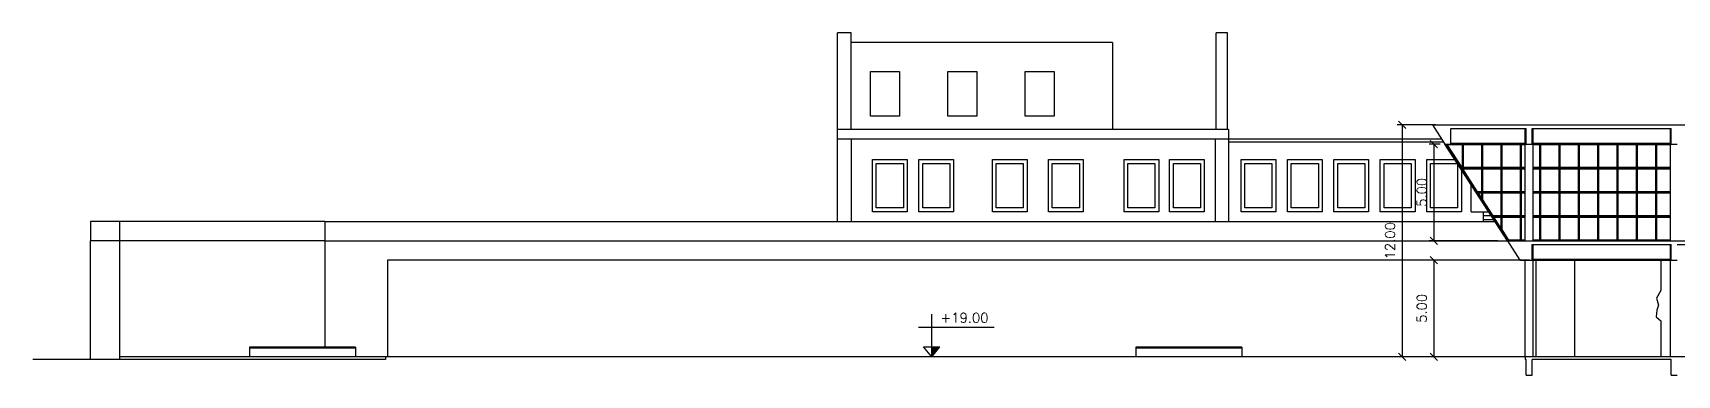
# Model space of a CAD drawing. Header units: millimetres. Extents: x 55520 to 96084, y -58491 to -49645.
# Drawn here: x 58564 to 58649, y -57350 to -57332.3 of the extents above; entities that cross this region are included whole.
import ezdxf
from ezdxf.enums import TextEntityAlignment as Align

# ---------------------------------------------------------------- set-up
doc = ezdxf.new("R2010")
doc.units = ezdxf.units.MM
doc.header["$PDMODE"] = 35
for name, color, linetype in [('Alvenaria Vista', 40, 'Continuous'), ('ARQ-COTAS', 1, 'Continuous'), ('ARQ-SÍMBOLOS', 2, 'Continuous'), ('ARQ-TEXTO2', 2, 'Continuous'), ('Cinza', 9, 'Continuous'), ('Esquadrias', 241, 'Continuous'), ('Linha Fina', 100, 'Continuous'), ('Pilares', 181, 'Continuous')]:
    doc.layers.add(name, color=color, linetype=linetype)
doc.styles.add('ROMANS', font='romans.shx')
doc.styles.add('Romans_Anot', font='romans.shx')
doc.dimstyles.new('Escala 1-250', dxfattribs={"dimscale": 2.5, "dimtxt": 0.2, "dimasz": 0.15, "dimexe": 0.1, "dimexo": 0.2, "dimgap": 0.15, "dimtad": 1, "dimzin": 4, "dimdsep": 46, "dimtxsty": 'Romans_Anot', "dimblk": 'OBLIQUE', "dimcen": 0.25, "dimclrd": 256, "dimclre": 256, "dimclrt": 2, "dimadec": 0, "dimazin": 0, "dimtfac": 1, "dimtix": 1, "dimtmove": 2, "dimatfit": 3, "dimfxl": 1, "dimtfillclr": 256, "dimlwd": -1, "dimlwe": -1, "dimarcsym": 0})

# ---------------------------------------------------------------- blocks, each defined once
blk = doc.blocks.new('_Oblique')
at = {"color": 0, "linetype": 'ByBlock', "lineweight": -2}
blk.add_line((-0.5, -0.5), (0.5, 0.5), dxfattribs=at)
blk = doc.blocks.new('*D221')
at = {"layer": 'ARQ-COTAS', "transparency": 16777216}
for p, q in [((58636.534, -57337.011), (58634.552, -57337.011)), ((58634.802, -57337.011), (58634.802, -57349.011)), ((58639.879, -57349.011), (58634.552, -57349.011))]:
    blk.add_line(p, q, dxfattribs=at)
at = {"layer": 'Defpoints', "color": 0, "transparency": 16777216}
for p in [(58637.034, -57337.011), (58634.802, -57349.011), (58640.379, -57349.011)]:
    blk.add_point(p, dxfattribs=at)
at = {"layer": 'ARQ-COTAS', "transparency": 16777216, "xscale": 0.375, "yscale": 0.375, "zscale": 0.375}
for p, rotation in [((58634.802, -57337.011), 90), ((58634.802, -57349.011), 270)]:
    blk.add_blockref('_Oblique', p, dxfattribs=dict(at, rotation=rotation))
at = {"layer": 'ARQ-COTAS', "color": 2, "transparency": 16777216, "insert": (58634.177, -57343.011), "char_height": 0.5, "attachment_point": 5, "rotation": 90, "style": 'Romans_Anot'}
blk.add_mtext('12.00', dxfattribs=at)
blk = doc.blocks.new('*D222')
at = {"layer": 'ARQ-COTAS', "transparency": 16777216}
for p, q in [((58636.774, -57338.011), (58636.193, -57338.011)), ((58636.443, -57338.011), (58636.443, -57343.011)), ((58639.743, -57343.011), (58636.193, -57343.011))]:
    blk.add_line(p, q, dxfattribs=at)
at = {"layer": 'Defpoints', "color": 0, "transparency": 16777216}
for p in [(58637.274, -57338.011), (58636.443, -57343.011), (58640.243, -57343.011)]:
    blk.add_point(p, dxfattribs=at)
at = {"layer": 'ARQ-COTAS', "transparency": 16777216, "xscale": 0.375, "yscale": 0.375, "zscale": 0.375}
for p, rotation in [((58636.443, -57338.011), 90), ((58636.443, -57343.011), 270)]:
    blk.add_blockref('_Oblique', p, dxfattribs=dict(at, rotation=rotation))
at = {"layer": 'ARQ-COTAS', "color": 2, "transparency": 16777216, "insert": (58635.818, -57340.511), "char_height": 0.5, "attachment_point": 5, "rotation": 90, "style": 'Romans_Anot'}
blk.add_mtext('5.00', dxfattribs=at)
blk = doc.blocks.new('*D224')
at = {"layer": 'ARQ-COTAS', "transparency": 16777216}
for p, q in [((58641.386, -57344.011), (58636.193, -57344.011)), ((58636.443, -57344.011), (58636.443, -57349.011)), ((58641.24, -57349.011), (58636.193, -57349.011))]:
    blk.add_line(p, q, dxfattribs=at)
at = {"layer": 'Defpoints', "color": 0, "transparency": 16777216}
for p in [(58641.886, -57344.011), (58636.443, -57349.011), (58641.74, -57349.011)]:
    blk.add_point(p, dxfattribs=at)
at = {"layer": 'ARQ-COTAS', "transparency": 16777216, "xscale": 0.375, "yscale": 0.375, "zscale": 0.375}
for p, rotation in [((58636.443, -57344.011), 90), ((58636.443, -57349.011), 270)]:
    blk.add_blockref('_Oblique', p, dxfattribs=dict(at, rotation=rotation))
at = {"layer": 'ARQ-COTAS', "color": 2, "transparency": 16777216, "insert": (58635.818, -57346.511), "char_height": 0.5, "attachment_point": 5, "rotation": 90, "style": 'Romans_Anot'}
blk.add_mtext('5.00', dxfattribs=at)
blk = doc.blocks.new('Nível_Fachada')
at = {"layer": 'ARQ-SÍMBOLOS'}
h = blk.add_hatch(color=1, dxfattribs=at)
h.dxf.hatch_style = 1
h.paths.add_polyline_path([(0.167, 0.202), (0, 0.202), (0, 0)])
at = {"layer": 'ARQ-SÍMBOLOS', "color": 1}
for p, q in [((0, 0), (0, 0.884)), ((-0.271, 0.613), (1.29, 0.613)), ((-0.167, 0.202), (0.167, 0.202)), ((0, 0), (-0.167, 0.202)), ((0, 0), (0.167, 0.202))]:
    blk.add_line(p, q, dxfattribs=at)
at = {"layer": 'ARQ-TEXTO2', "style": 'ROMANS'}
blk.add_attdef('NIVEL-ACABADO', text='', height=0.2, dxfattribs=at).set_placement((0.182, 0.647), align=Align.BOTTOM_LEFT)

msp = doc.modelspace()

# ---------------------------------------------------------------- linework, layer by layer
at = {"layer": 'Alvenaria Vista'}
for p, q in [((58641.172, -57337.961), (58641.172, -57337.211)), ((58641.572, -57337.961), (58641.572, -57337.211)), ((58648.672, -57337.961), (58648.672, -57337.211)), ((58641.172, -57343.011), (58641.172, -57338.011)), ((58641.572, -57343.011), (58641.572, -57338.011)), ((58648.672, -57343.011), (58648.672, -57338.011)), ((58641.572, -57343.961), (58641.572, -57343.211)), ((58648.672, -57343.961), (58648.672, -57343.211)), ((58641.172, -57349.011), (58641.172, -57344.011)), ((58641.572, -57349.011), (58641.572, -57344.011)), ((58648.672, -57349.011), (58648.672, -57344.011))]:
    msp.add_line(p, q, dxfattribs=at)
at = {"layer": 'Alvenaria Vista', "color": 1}
for p, q in [((58566.981, -57349.161), (58566.981, -57343.011)), ((58579.1, -57343.011), (58566.981, -57343.011)), ((58568.498, -57349.161), (58568.498, -57343.011)), ((58582.33, -57344.011), (58582.33, -57349.011)), ((58640.888, -57344.011), (58582.33, -57344.011)), ((58641.74, -57349.011), (58641.74, -57344.011)), ((58643.74, -57349.011), (58643.74, -57344.011)), ((58575.197, -57348.511), (58575.197, -57349.011)), ((58580.682, -57348.511), (58575.197, -57348.511)), ((58580.682, -57348.561), (58575.197, -57348.561)), ((58580.682, -57348.511), (58580.682, -57349.011)), ((58621.023, -57348.511), (58621.023, -57349.011)), ((58626.518, -57348.511), (58621.023, -57348.511)), ((58626.518, -57348.561), (58621.023, -57348.561)), ((58626.518, -57348.511), (58626.518, -57349.011))]:
    msp.add_line(p, q, dxfattribs=at)
msp.add_lwpolyline([(58648.182, -57344.011), (58648.182, -57345.586), (58647.952, -57345.987), (58648.054, -57346.339), (58647.965, -57346.608), (58647.944, -57346.952), (58648.182, -57347.151), (58648.182, -57349.011)], dxfattribs=at)
at = {"layer": 'ARQ-COTAS'}
for p, q in [((58579.1, -57342.011), (58579.1, -57348.511)), ((58579.1, -57342.011), (58639.598, -57342.011)), ((58582.238, -57349.011), (58568.498, -57349.011))]:
    msp.add_line(p, q, dxfattribs=at)
at = {"layer": 'Cinza'}
for p, q in [((58606.307, -57337.261), (58606.307, -57332.761)), ((58625.826, -57337.761), (58605.611, -57337.761)), ((58606.311, -57337.761), (58606.311, -57342.011)), ((58625.126, -57337.761), (58625.126, -57342.011)), ((58636.952, -57337.911), (58625.826, -57337.911))]:
    msp.add_line(p, q, dxfattribs=at)
for points in [[(58607.307, -57334.261), (58608.807, -57334.261), (58608.807, -57336.561), (58607.307, -57336.561)], [(58611.307, -57334.261), (58612.807, -57334.261), (58612.807, -57336.561), (58611.307, -57336.561)], [(58615.307, -57334.261), (58616.807, -57334.261), (58616.807, -57336.561), (58615.307, -57336.561)], [(58637.132, -57338.041), (58637.908, -57338.041), (58637.908, -57339.231), (58637.899, -57339.231)], [(58638.938, -57338.011), (58638.938, -57339.261), (58637.938, -57339.261), (58637.938, -57338.011)], [(58638.908, -57338.041), (58638.908, -57339.231), (58637.968, -57339.231), (58637.968, -57338.041)], [(58639.938, -57338.011), (58639.938, -57339.261), (58638.938, -57339.261), (58638.938, -57338.011)], [(58639.908, -57338.041), (58639.908, -57339.231), (58638.968, -57339.231), (58638.968, -57338.041)], [(58640.938, -57338.011), (58640.938, -57339.261), (58639.938, -57339.261), (58639.938, -57338.011)], [(58640.908, -57338.041), (58640.908, -57339.231), (58639.968, -57339.231), (58639.968, -57338.041)], [(58642.938, -57338.011), (58642.938, -57339.261), (58641.938, -57339.261), (58641.938, -57338.011)], [(58642.908, -57338.041), (58642.908, -57339.231), (58641.968, -57339.231), (58641.968, -57338.041)], [(58643.938, -57338.011), (58643.938, -57339.261), (58642.938, -57339.261), (58642.938, -57338.011)], [(58643.908, -57338.041), (58643.908, -57339.231), (58642.968, -57339.231), (58642.968, -57338.041)], [(58644.938, -57338.011), (58644.938, -57339.261), (58643.938, -57339.261), (58643.938, -57338.011)], [(58644.908, -57338.041), (58644.908, -57339.231), (58643.968, -57339.231), (58643.968, -57338.041)], [(58645.938, -57338.011), (58645.938, -57339.261), (58644.938, -57339.261), (58644.938, -57338.011)], [(58645.908, -57338.041), (58645.908, -57339.231), (58644.968, -57339.231), (58644.968, -57338.041)], [(58646.938, -57338.011), (58646.938, -57339.261), (58645.938, -57339.261), (58645.938, -57338.011)], [(58646.908, -57338.041), (58646.908, -57339.231), (58645.968, -57339.231), (58645.968, -57338.041)], [(58647.938, -57338.011), (58647.938, -57339.261), (58646.938, -57339.261), (58646.938, -57338.011)], [(58647.908, -57338.041), (58647.908, -57339.231), (58646.968, -57339.231), (58646.968, -57338.041)], [(58607.611, -57339.011), (58609.011, -57339.011), (58609.011, -57341.311), (58607.611, -57341.311)], [(58610.011, -57339.011), (58611.411, -57339.011), (58611.411, -57341.311), (58610.011, -57341.311)], [(58613.811, -57339.011), (58615.211, -57339.011), (58615.211, -57341.311), (58613.811, -57341.311)], [(58616.711, -57339.011), (58618.111, -57339.011), (58618.111, -57341.311), (58616.711, -57341.311)], [(58620.621, -57339.011), (58622.021, -57339.011), (58622.021, -57341.311), (58620.621, -57341.311)], [(58622.971, -57339.011), (58624.371, -57339.011), (58624.371, -57341.311), (58622.971, -57341.311)], [(58626.671, -57339.011), (58628.071, -57339.011), (58628.071, -57341.311), (58626.671, -57341.311)], [(58629.071, -57339.011), (58630.471, -57339.011), (58630.471, -57341.311), (58629.071, -57341.311)], [(58631.471, -57339.011), (58632.871, -57339.011), (58632.871, -57341.311), (58631.471, -57341.311)], [(58633.871, -57339.011), (58635.271, -57339.011), (58635.271, -57341.311), (58633.871, -57341.311)], [(58637.938, -57339.291), (58638.908, -57339.291), (58638.908, -57340.481), (58638.706, -57340.481)], [(58639.938, -57339.261), (58639.938, -57340.511), (58638.938, -57340.511), (58638.938, -57339.261)], [(58639.908, -57339.291), (58639.908, -57340.481), (58638.968, -57340.481), (58638.968, -57339.291)], [(58640.938, -57339.261), (58640.938, -57340.511), (58639.938, -57340.511), (58639.938, -57339.261)], [(58640.908, -57339.291), (58640.908, -57340.481), (58639.968, -57340.481), (58639.968, -57339.291)], [(58642.938, -57339.261), (58642.938, -57340.511), (58641.938, -57340.511), (58641.938, -57339.261)], [(58642.908, -57339.291), (58642.908, -57340.481), (58641.968, -57340.481), (58641.968, -57339.291)], [(58643.938, -57339.261), (58643.938, -57340.511), (58642.938, -57340.511), (58642.938, -57339.261)], [(58643.908, -57339.291), (58643.908, -57340.481), (58642.968, -57340.481), (58642.968, -57339.291)], [(58644.938, -57339.261), (58644.938, -57340.511), (58643.938, -57340.511), (58643.938, -57339.261)], [(58644.908, -57339.291), (58644.908, -57340.481), (58643.968, -57340.481), (58643.968, -57339.291)], [(58645.938, -57339.261), (58645.938, -57340.511), (58644.938, -57340.511), (58644.938, -57339.261)], [(58645.908, -57339.291), (58645.908, -57340.481), (58644.968, -57340.481), (58644.968, -57339.291)], [(58646.938, -57339.261), (58646.938, -57340.511), (58645.938, -57340.511), (58645.938, -57339.261)], [(58646.908, -57339.291), (58646.908, -57340.481), (58645.968, -57340.481), (58645.968, -57339.291)], [(58647.938, -57339.261), (58647.938, -57340.511), (58646.938, -57340.511), (58646.938, -57339.261)], [(58647.908, -57339.291), (58647.908, -57340.481), (58646.968, -57340.481), (58646.968, -57339.291)], [(58638.744, -57340.541), (58638.908, -57340.541), (58638.908, -57340.795)], [(58638.968, -57340.541), (58639.908, -57340.541), (58639.908, -57341.731), (58639.512, -57341.731), (58638.968, -57340.888)], [(58640.938, -57340.511), (58640.938, -57341.761), (58639.938, -57341.761), (58639.938, -57340.511)], [(58640.908, -57340.541), (58640.908, -57341.731), (58639.968, -57341.731), (58639.968, -57340.541)], [(58642.938, -57340.511), (58642.938, -57341.761), (58641.938, -57341.761), (58641.938, -57340.511)], [(58642.908, -57340.541), (58642.908, -57341.731), (58641.968, -57341.731), (58641.968, -57340.541)], [(58643.938, -57340.511), (58643.938, -57341.761), (58642.938, -57341.761), (58642.938, -57340.511)], [(58643.908, -57340.541), (58643.908, -57341.731), (58642.968, -57341.731), (58642.968, -57340.541)], [(58644.938, -57340.511), (58644.938, -57341.761), (58643.938, -57341.761), (58643.938, -57340.511)], [(58644.908, -57340.541), (58644.908, -57341.731), (58643.968, -57341.731), (58643.968, -57340.541)], [(58645.938, -57340.511), (58645.938, -57341.761), (58644.938, -57341.761), (58644.938, -57340.511)], [(58645.908, -57340.541), (58645.908, -57341.731), (58644.968, -57341.731), (58644.968, -57340.541)], [(58646.938, -57340.511), (58646.938, -57341.761), (58645.938, -57341.761), (58645.938, -57340.511)], [(58646.908, -57340.541), (58646.908, -57341.731), (58645.968, -57341.731), (58645.968, -57340.541)], [(58647.938, -57340.511), (58647.938, -57341.761), (58646.938, -57341.761), (58646.938, -57340.511)], [(58647.908, -57340.541), (58647.908, -57341.731), (58646.968, -57341.731), (58646.968, -57340.541)], [(58639.551, -57341.791), (58639.908, -57341.791), (58639.908, -57342.345)], [(58639.968, -57341.791), (58640.908, -57341.791), (58640.908, -57342.981), (58640.319, -57342.981), (58639.968, -57342.438)], [(58642.938, -57341.761), (58642.938, -57343.011), (58641.938, -57343.011), (58641.938, -57341.761)], [(58642.908, -57341.791), (58642.908, -57342.981), (58641.968, -57342.981), (58641.968, -57341.791)], [(58643.938, -57341.761), (58643.938, -57343.011), (58642.938, -57343.011), (58642.938, -57341.761)], [(58643.908, -57341.791), (58643.908, -57342.981), (58642.968, -57342.981), (58642.968, -57341.791)], [(58644.938, -57341.761), (58644.938, -57343.011), (58643.938, -57343.011), (58643.938, -57341.761)], [(58644.908, -57341.791), (58644.908, -57342.981), (58643.968, -57342.981), (58643.968, -57341.791)], [(58645.938, -57341.761), (58645.938, -57343.011), (58644.938, -57343.011), (58644.938, -57341.761)], [(58645.908, -57341.791), (58645.908, -57342.981), (58644.968, -57342.981), (58644.968, -57341.791)], [(58646.938, -57341.761), (58646.938, -57343.011), (58645.938, -57343.011), (58645.938, -57341.761)], [(58646.908, -57341.791), (58646.908, -57342.981), (58645.968, -57342.981), (58645.968, -57341.791)], [(58647.938, -57341.761), (58647.938, -57343.011), (58646.938, -57343.011), (58646.938, -57341.761)], [(58647.908, -57341.791), (58647.908, -57342.981), (58646.968, -57342.981), (58646.968, -57341.791)]]:
    msp.add_lwpolyline(points, close=True, dxfattribs=at)
for points in [[(58637.076, -57338.011), (58637.938, -57338.011), (58637.938, -57339.261), (58637.883, -57339.261), (58637.076, -57338.011)], [(58641.172, -57339.261), (58640.938, -57339.261), (58640.938, -57338.011), (58641.172, -57338.011)], [(58641.172, -57339.231), (58640.968, -57339.231), (58640.968, -57338.041), (58641.172, -57338.041)], [(58641.572, -57338.011), (58641.938, -57338.011), (58641.938, -57339.261), (58641.572, -57339.261)], [(58641.572, -57338.041), (58641.908, -57338.041), (58641.908, -57339.231), (58641.572, -57339.231)], [(58648.672, -57339.261), (58647.938, -57339.261), (58647.938, -57338.011), (58648.672, -57338.011)], [(58648.672, -57339.231), (58647.968, -57339.231), (58647.968, -57338.041), (58648.672, -57338.041)], [(58637.671, -57339.025), (58637.671, -57341.311), (58636.271, -57341.311), (58636.271, -57339.011), (58637.662, -57339.011)], [(58637.883, -57339.261), (58638.938, -57339.261), (58638.938, -57340.511), (58638.689, -57340.511), (58637.883, -57339.261)], [(58641.172, -57340.511), (58640.938, -57340.511), (58640.938, -57339.261), (58641.172, -57339.261)], [(58641.172, -57340.481), (58640.968, -57340.481), (58640.968, -57339.291), (58641.172, -57339.291)], [(58641.572, -57339.261), (58641.938, -57339.261), (58641.938, -57340.511), (58641.572, -57340.511)], [(58641.572, -57339.291), (58641.908, -57339.291), (58641.908, -57340.481), (58641.572, -57340.481)], [(58648.672, -57340.511), (58647.938, -57340.511), (58647.938, -57339.261), (58648.672, -57339.261)], [(58648.672, -57340.481), (58647.968, -57340.481), (58647.968, -57339.291), (58648.672, -57339.291)], [(58638.689, -57340.511), (58638.938, -57340.511), (58638.938, -57340.897), (58638.689, -57340.511)], [(58638.938, -57340.511), (58639.938, -57340.511), (58639.938, -57341.761), (58639.496, -57341.761), (58638.938, -57340.897), (58638.938, -57340.511)], [(58641.172, -57341.761), (58640.938, -57341.761), (58640.938, -57340.511), (58641.172, -57340.511)], [(58641.172, -57341.731), (58640.968, -57341.731), (58640.968, -57340.541), (58641.172, -57340.541)], [(58641.572, -57340.511), (58641.938, -57340.511), (58641.938, -57341.761), (58641.572, -57341.761)], [(58641.572, -57340.541), (58641.908, -57340.541), (58641.908, -57341.731), (58641.572, -57341.731)], [(58648.672, -57341.761), (58647.938, -57341.761), (58647.938, -57340.511), (58648.672, -57340.511)], [(58648.672, -57341.731), (58647.968, -57341.731), (58647.968, -57340.541), (58648.672, -57340.541)], [(58639.496, -57341.761), (58639.938, -57341.761), (58639.938, -57342.447), (58639.496, -57341.761)], [(58639.938, -57341.761), (58640.938, -57341.761), (58640.938, -57343.011), (58640.302, -57343.011), (58639.938, -57342.447), (58639.938, -57341.761)], [(58641.172, -57343.011), (58640.938, -57343.011), (58640.938, -57341.761), (58641.172, -57341.761)], [(58641.172, -57342.981), (58640.968, -57342.981), (58640.968, -57341.791), (58641.172, -57341.791)], [(58641.572, -57341.761), (58641.938, -57341.761), (58641.938, -57343.011), (58641.572, -57343.011)], [(58641.572, -57341.791), (58641.908, -57341.791), (58641.908, -57342.981), (58641.572, -57342.981)], [(58648.672, -57343.011), (58647.938, -57343.011), (58647.938, -57341.761), (58648.672, -57341.761)], [(58648.672, -57342.981), (58647.968, -57342.981), (58647.968, -57341.791), (58648.672, -57341.791)]]:
    msp.add_lwpolyline(points, dxfattribs=at)
at = {"layer": 'Esquadrias'}
for p, q in [((58640.243, -57343.011), (58637.017, -57338.011)), ((58640.302, -57343.011), (58637.076, -57338.011)), ((58637.317, -57337.961), (58641.222, -57337.961)), ((58637.317, -57338.011), (58641.222, -57338.011)), ((58641.522, -57337.961), (58648.722, -57337.961)), ((58641.522, -57338.011), (58648.722, -57338.011)), ((58641.522, -57343.961), (58648.722, -57343.961)), ((58641.522, -57344.011), (58648.722, -57344.011))]:
    msp.add_line(p, q, dxfattribs=at)
at = {"layer": 'Linha Fina'}
for p, q in [((58606.307, -57332.261), (58605.611, -57332.261)), ((58605.611, -57337.261), (58605.611, -57332.261)), ((58606.307, -57332.761), (58606.307, -57332.261)), ((58619.826, -57332.761), (58606.307, -57332.761)), ((58619.826, -57332.761), (58619.826, -57337.261)), ((58625.777, -57332.261), (58625.177, -57332.261)), ((58625.177, -57337.261), (58625.177, -57332.261)), ((58625.777, -57337.261), (58625.777, -57332.261)), ((58605.611, -57342.011), (58605.611, -57337.261)), ((58625.826, -57337.261), (58605.611, -57337.261)), ((58625.826, -57337.261), (58625.826, -57342.011)), ((58636.856, -57337.761), (58625.826, -57337.761)), ((58638.371, -57341.511), (58638.371, -57340.11)), ((58579.1, -57342.011), (58566.981, -57342.011)), ((58566.981, -57342.011), (58566.981, -57343.011)), ((58568.498, -57343.011), (58568.498, -57342.011)), ((58638.371, -57341.511), (58639.275, -57341.511)), ((58639.001, -57341.511), (58639.001, -57342.011)), ((58639.001, -57341.711), (58639.404, -57341.711)), ((58639.001, -57341.911), (58639.533, -57341.911)), ((58579.1, -57343.011), (58640.243, -57343.011))]:
    msp.add_line(p, q, dxfattribs=at)
for points in [[(58607.411, -57338.811), (58609.211, -57338.811), (58609.211, -57341.511), (58607.411, -57341.511)], [(58609.811, -57338.811), (58611.611, -57338.811), (58611.611, -57341.511), (58609.811, -57341.511)], [(58613.611, -57338.811), (58615.411, -57338.811), (58615.411, -57341.511), (58613.611, -57341.511)], [(58616.511, -57338.811), (58618.311, -57338.811), (58618.311, -57341.511), (58616.511, -57341.511)], [(58620.421, -57338.811), (58622.221, -57338.811), (58622.221, -57341.511), (58620.421, -57341.511)], [(58622.771, -57338.811), (58624.571, -57338.811), (58624.571, -57341.511), (58622.771, -57341.511)], [(58626.471, -57338.811), (58628.271, -57338.811), (58628.271, -57341.511), (58626.471, -57341.511)], [(58628.871, -57338.811), (58630.671, -57338.811), (58630.671, -57341.511), (58628.871, -57341.511)], [(58631.271, -57338.811), (58633.071, -57338.811), (58633.071, -57341.511), (58631.271, -57341.511)], [(58633.671, -57338.811), (58635.471, -57338.811), (58635.471, -57341.511), (58633.671, -57341.511)]]:
    msp.add_lwpolyline(points, close=True, dxfattribs=at)
msp.add_lwpolyline([(58637.871, -57339.335), (58637.871, -57341.511), (58636.071, -57341.511), (58636.071, -57338.811), (58637.533, -57338.811)], dxfattribs=at)
at = {"layer": 'Pilares'}
for p, q in [((58636.372, -57337.011), (58706.372, -57337.011)), ((58636.372, -57337.011), (58637.017, -57338.011)), ((58637.317, -57337.211), (58641.222, -57337.211)), ((58637.317, -57338.011), (58637.317, -57337.211)), ((58641.222, -57338.011), (58641.222, -57337.211)), ((58641.522, -57338.011), (58641.522, -57337.211)), ((58641.522, -57337.211), (58648.722, -57337.211)), ((58648.722, -57338.011), (58648.722, -57337.211)), ((58637.017, -57338.011), (58637.317, -57338.011)), ((58641.222, -57338.011), (58641.522, -57338.011)), ((58648.722, -57338.011), (58649.022, -57338.011)), ((58640.243, -57343.011), (58657.655, -57343.011)), ((58640.243, -57343.011), (58640.888, -57344.011)), ((58641.522, -57343.211), (58648.722, -57343.211)), ((58641.522, -57344.011), (58641.522, -57343.211)), ((58648.722, -57344.011), (58648.722, -57343.211)), ((58649.022, -57343.211), (58656.722, -57343.211)), ((58640.888, -57344.011), (58641.522, -57344.011)), ((58648.722, -57344.011), (58649.022, -57344.011)), ((58582.238, -57349.161), (58563.996, -57349.161)), ((58688.241, -57349.011), (58582.238, -57349.011)), ((58582.238, -57349.011), (58582.238, -57349.161)), ((58641.172, -57349.011), (58641.172, -57349.161)), ((58641.222, -57349.161), (58641.172, -57349.161)), ((58641.222, -57349.961), (58641.222, -57349.161)), ((58641.522, -57349.961), (58641.522, -57349.161)), ((58648.722, -57349.161), (58641.522, -57349.161)), ((58648.722, -57349.961), (58648.722, -57349.161)), ((58641.222, -57349.961), (58641.522, -57349.961)), ((58648.722, -57349.961), (58649.022, -57349.961))]:
    msp.add_line(p, q, dxfattribs=at)

# ---------------------------------------------------------------- block references
at = {"layer": 'ARQ-SÍMBOLOS', "xscale": 2.5, "yscale": 2.5, "zscale": 2.5}
msp.add_blockref('Nível_Fachada', (58610.474, -57349.011), dxfattribs=at).add_auto_attribs({'NIVEL-ACABADO': '+19.00 '})

# ---------------------------------------------------------------- dimensions: what is measured, and where the dimension line sits
at = {"layer": 'ARQ-COTAS'}
for base, p1, p2, picture, middle in [((58634.802, -57349.011), (58637.034, -57337.011), (58640.379, -57349.011), '*D221', (58634.177, -57343.011)), ((58636.443, -57343.011), (58637.274, -57338.011), (58640.243, -57343.011), '*D222', (58635.818, -57340.511)), ((58636.443, -57349.011), (58641.886, -57344.011), (58641.74, -57349.011), '*D224', (58635.818, -57346.511))]:
    dim = msp.add_linear_dim(base=base, p1=p1, p2=p2, angle=90, dimstyle='Escala 1-250', dxfattribs=at)
    dim.commit()
    dim.dimension.update_dxf_attribs({"geometry": picture, "text_midpoint": middle})

doc.saveas('drawing.dxf')
